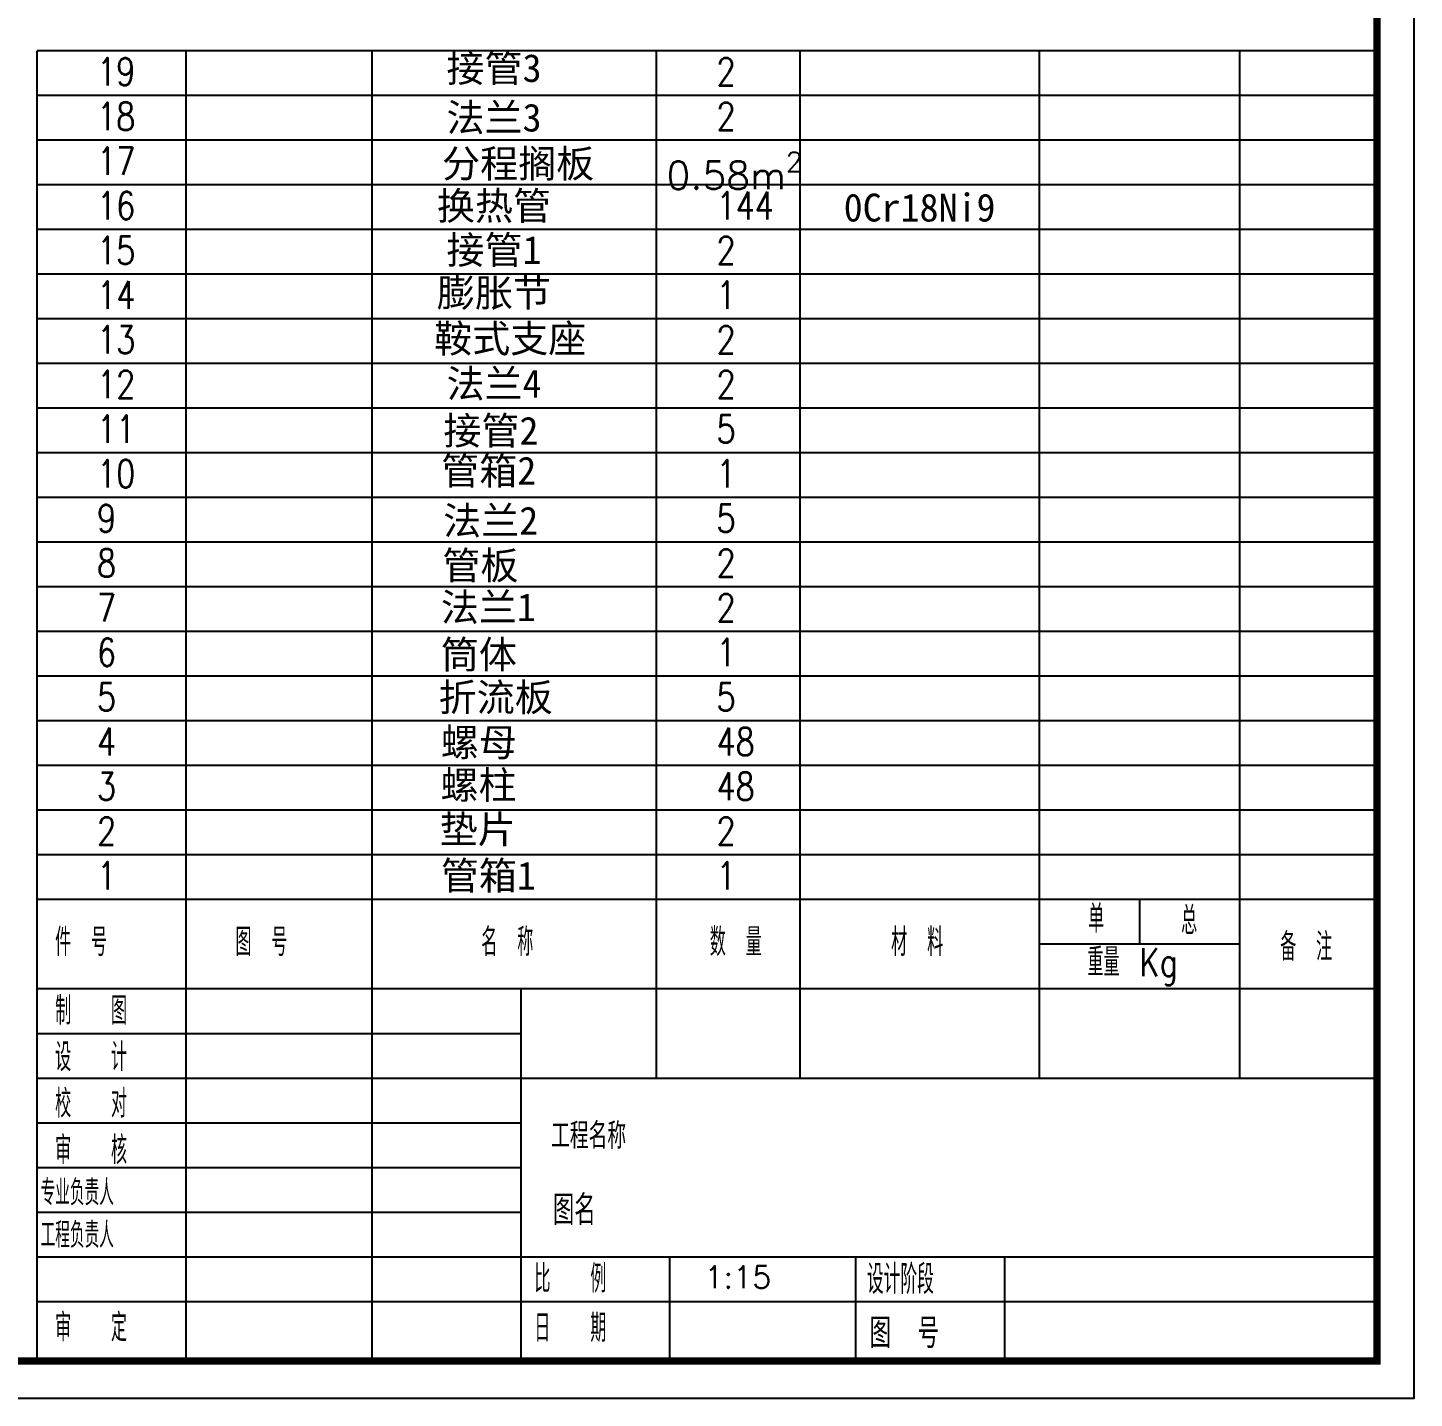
# Model space of a CAD drawing. Header units: millimetres. Extents: x 5568 to 11868, y -1450 to 3005.
# Drawn here: x 9074 to 11868, y -1450 to 1312 of the extents above; entities that cross this region are included whole.
import ezdxf

# ---------------------------------------------------------------- set-up
doc = ezdxf.new("R2010")
doc.units = ezdxf.units.MM
doc.header["$LTSCALE"] = 10
for name, color, linetype in [('_TCH_MASK', 7, 'Continuous'), ('PUB_TEXT', 7, 'Continuous'), ('PUB_TITLE', 7, 'Continuous')]:
    doc.layers.add(name, color=color, linetype=linetype)
doc.styles.get("Standard").update_dxf_attribs({"font": 'txt.shx', "bigfont": 'gbcbig.shx'})

msp = doc.modelspace()

# ---------------------------------------------------------------- linework, layer by layer
for p, q in [((11793.2, -444.8), (9093.2, -444.8)), ((11517, -534.8), (11113.1, -534.8)), ((11793.2, -624.8), (9093.2, -624.8)), ((9393.2, -1374.8), (9393.2, -624.8)), ((9768.2, -1374.8), (9768.2, -624.8)), ((10068.2, -1374.8), (10068.2, -624.8)), ((11793.2, -1374.8), (11793.2, -624.8)), ((9093.2, -714.8), (10068.2, -714.8)), ((9093.2, -804.8), (11793.2, -804.8)), ((9093.2, -894.8), (10068.2, -894.8)), ((9093.2, -984.8), (10068.2, -984.8)), ((9093.2, -1074.8), (10068.2, -1074.8)), ((9093.2, -1164.8), (11793.2, -1164.8)), ((10368.2, -1374.8), (10368.2, -1164.8)), ((10743.2, -1374.8), (10743.2, -1164.8)), ((11043.2, -1374.8), (11043.2, -1164.8)), ((9093.2, -1254.8), (11793.2, -1254.8))]:
    msp.add_line(p, q)
at = {"layer": '_TCH_MASK'}
msp.add_line((11315.1, -534.8), (11315.1, -444.8), dxfattribs=at)
at = {"layer": 'PUB_TITLE'}
for p, q in [((9093.2, -1374.8), (9093.2, 1265.2)), ((11793.2, 1265.2), (9093.2, 1265.2)), ((9393.2, -624.8), (9393.2, 1265.2)), ((9768.2, -624.8), (9768.2, 1265.2)), ((10341.4, -804.8), (10341.4, 1265.2)), ((10630.8, -804.8), (10630.8, 1265.2)), ((11113.1, -804.8), (11113.1, 1265.2)), ((11517, -804.8), (11517, 1265.2)), ((11793.2, 1175.2), (9093.2, 1175.2)), ((11793.2, 1085.2), (9093.2, 1085.2)), ((11793.2, 995.2), (9093.2, 995.2)), ((11793.2, 905.2), (9093.2, 905.2)), ((11793.2, 815.2), (9093.2, 815.2)), ((11793.2, 725.2), (9093.2, 725.2)), ((11793.2, 635.2), (9093.2, 635.2)), ((11793.2, 545.2), (9093.2, 545.2)), ((11793.2, 455.2), (9093.2, 455.2)), ((11793.2, 365.2), (9093.2, 365.2)), ((11793.2, 275.2), (9093.2, 275.2)), ((11793.2, 185.2), (9093.2, 185.2)), ((11793.2, 95.2), (9093.2, 95.2)), ((11793.2, 5.2), (9093.2, 5.2)), ((11793.2, -84.8), (9093.2, -84.8)), ((11793.2, -174.8), (9093.2, -174.8)), ((11793.2, -264.8), (9093.2, -264.8)), ((11793.2, -354.8), (9093.2, -354.8))]:
    msp.add_line(p, q, dxfattribs=at)
msp.add_lwpolyline([(5568.2, -1449.8), (11868.2, -1449.8), (11868.2, 3005.2), (5568.2, 3005.2)], close=True, dxfattribs=at)
at = {"layer": 'PUB_TITLE', "const_width": 15}
msp.add_lwpolyline([(5943.2, -1374.8), (11793.2, -1374.8), (11793.2, 2930.2), (5943.2, 2930.2)], close=True, dxfattribs=at)

# ---------------------------------------------------------------- texts
at = {"width": 0.8}
for s, height, p in [('单', 56.2, (11211.1, -512)), ('总', 56.2, (11398.4, -515.1)), ('件 号', 56.2, (9129.4, -558.7)), ('图 号', 56.2, (9492.7, -558.7)), ('名 称', 56.2, (9988.2, -558.7)), ('数 量', 56.2, (10448.5, -558.7)), ('材 料', 56.2, (10814.1, -558.7)), ('备 注', 56.2, (11598, -568.4)), ('重量 Kg', 56.2, (11209.6, -599.1)), ('制  图', 56.2, (9129.4, -697)), ('设  计', 56.2, (9129.4, -790.6)), ('校  对', 56.2, (9129.4, -884.3)), ('审  核', 56.2, (9129.4, -978)), ('专业负责人', 51.31, (9100.1, -1061)), ('工程负责人', 51.31, (9100.1, -1146.6)), ('比  例        ', 56.199, (10095.2, -1237)), ('设计阶段', 58.64, (10765.2, -1239.4)), ('审  定', 56.2, (9129.4, -1335.4)), ('日  期', 56.2, (10095.2, -1336.3))]:
    msp.add_text(s, height=height, dxfattribs=at).set_placement(p)
msp.add_text('图 号', height=60, rotation=0).set_placement((10770.6, -1348.6))
for tag, p, s, height in [('工程名称', (10128.8, -947.2), '国际艺术大厦', 52.5), ('图名', (10132.3, -1100.6), '首层平面图', 60), ('1:15', (10437.7, -1228.1), '1：15', 45)]:
    msp.add_attdef(tag, p, s, height=height)
at = {"layer": 'PUB_TEXT', "width": 0.8}
for s, p in [('19', (9213.8, 1195)), ('2', (10462.1, 1195)), ('18', (9213.8, 1105)), ('2', (10462.1, 1105)), ('17', (9213.8, 1015)), ('16', (9213.8, 925)), ('144', (10462.1, 925)), ('15', (9213.8, 835)), ('2', (10462.1, 835)), ('14', (9213.8, 745)), ('1', (10462.1, 745)), ('13', (9213.8, 655)), ('2', (10462.1, 655)), ('12', (9213.8, 565)), ('2', (10462.1, 565)), ('11', (9213.8, 475)), ('5', (10462.1, 475)), ('10', (9213.8, 385)), ('1', (10462.1, 385)), ('9', (9213.8, 295)), ('5', (10462.1, 295)), ('8', (9213.8, 205)), ('2', (10462.1, 205)), ('7', (9213.8, 115)), ('2', (10462.1, 115)), ('6', (9213.8, 25)), ('1', (10462.1, 25)), ('5', (9213.8, -65)), ('5', (10462.1, -65)), ('4', (9213.8, -155)), ('48', (10462.1, -155)), ('3', (9213.8, -245)), ('48', (10462.1, -245)), ('2', (9213.8, -335)), ('2', (10462.1, -335)), ('1', (9213.8, -425)), ('1', (10462.1, -425))]:
    msp.add_text(s, height=56.2, dxfattribs=at).set_placement(p)
at = {"layer": 'PUB_TEXT', "char_height": 56.199}
for s, insert, width, attachment_point in [('{\\fFangSong_GB2312|b0|i0|c134|p49;接管3}', (10013.8, 1227.3), 275, 5), ('{\\fFangSong_GB2312|b0|i0|c134|p49;法兰3}', (10013.8, 1127.6), 275, 5), ('{\\fFangSong_GB2312|b0|i0|c134|p49;分程搁板}', (10062.4, 1034.7), 352.52, 5), ('\\A1;0.58m{\\H0.6978x;\\S2^ ;}', (10361.2, 1061.2), 289.353, 1), ('{\\fFangSong_GB2312|b0|i0|c134|p49;换热管}', (10013.8, 949.5), 275, 5), ('{\\fFangSong_GB2312|b0|i0|c134|p49;0Cr18Ni9}', (10871.4, 948.8), 275, 5), ('{\\fFangSong_GB2312|b0|i0|c134|p49;接管1}', (10013.8, 860.8), 275, 5), ('{\\fFangSong_GB2312|b0|i0|c134|p49;膨胀节}', (10013.8, 774.3), 275, 5), ('{\\fFangSong_GB2312|b0|i0|c134|p49;鞍式支座}', (10046.4, 682.2), 341.514, 5), ('{\\fFangSong_GB2312|b0|i0|c134|p49;法兰4}', (10013.8, 591.5), 275, 5), ('{\\fFangSong_GB2312|b0|i0|c134|p49;接管2}', (10007.5, 496.7), 275, 5), ('{\\fFangSong_GB2312|b0|i0|c134|p49;管箱2}', (10003.2, 416.2), 275, 5), ('{\\fFangSong_GB2312|b0|i0|c134|p49;法兰2}', (10007.1, 315.5), 275, 5), ('{\\fFangSong_GB2312|b0|i0|c134|p49;管板}', (9986.4, 225), 275, 5), ('{\\fFangSong_GB2312|b0|i0|c134|p49;法兰1}', (10002.4, 141), 275, 5), ('{\\fFangSong_GB2312|b0|i0|c134|p49;筒体}', (9983.4, 45.5), 275, 5), ('{\\fFangSong_GB2312|b0|i0|c134|p49;折流板}', (10017.2, -40.6), 275, 5), ('{\\fFangSong_GB2312|b0|i0|c134|p49;螺母}', (9983.2, -131.3), 275, 5), ('{\\fFangSong_GB2312|b0|i0|c134|p49;螺柱}', (9982.6, -217.1), 275, 5), ('{\\fFangSong_GB2312|b0|i0|c134|p49;垫片}', (9980.9, -306.6), 275, 5), ('{\\fFangSong_GB2312|b0|i0|c134|p49;管箱1}', (10002.4, -399.8), 275, 5)]:
    msp.add_mtext(s, dxfattribs=dict(at, insert=insert, width=width, attachment_point=attachment_point))

doc.saveas('drawing.dxf')
